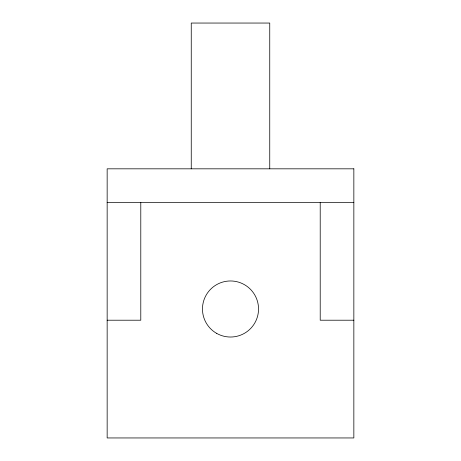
<?xml version="1.0" encoding="UTF-8"?>
<svg xmlns="http://www.w3.org/2000/svg" width="461" height="461" viewBox="0 0 461 461"><rect width="100%" height="100%" fill="white"/><g stroke="black" fill="none" stroke-linecap="round" stroke-linejoin="round"><path stroke-width="0.69" d="M107.154 202.465L353.846 202.465M107.154 320.211L140.789 320.211L140.789 202.465M353.846 320.211L320.211 320.211L320.211 202.465M269.748 168.824L269.748 23.05L191.252 23.05L191.252 168.824M353.846 168.824L107.154 168.824L107.154 437.95L353.846 437.95L353.846 168.824M216.486 333.274A28.035 28.035 0 0 0 258.535 308.997A28.035 28.035 0 0 0 216.486 284.719A28.035 28.035 0 0 0 216.486 333.274"/></g></svg>
